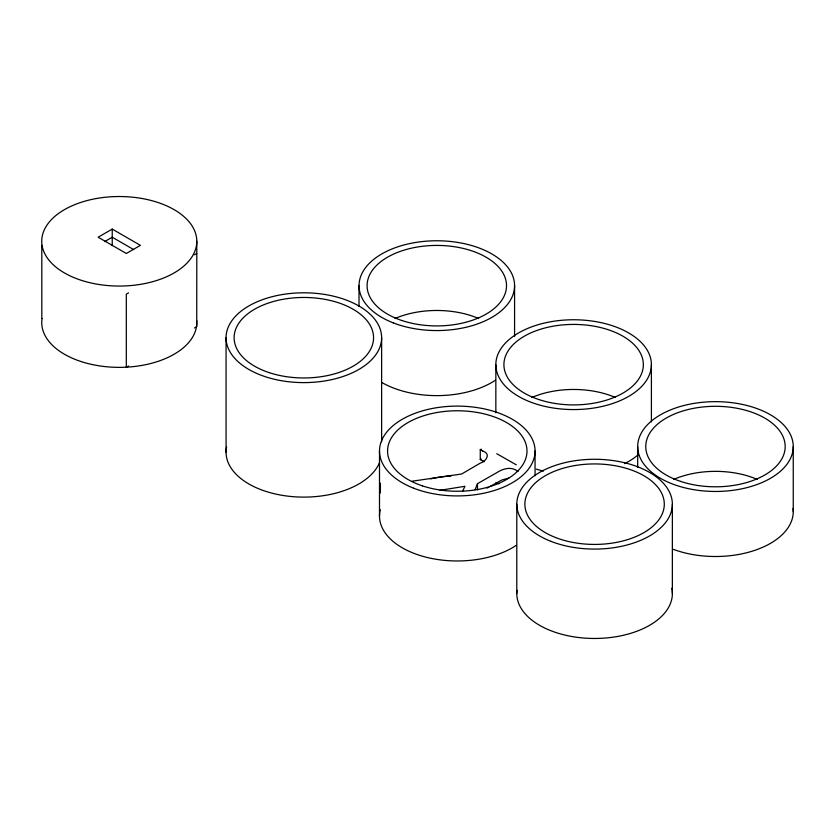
<?xml version="1.0" encoding="UTF-8"?>
<svg xmlns="http://www.w3.org/2000/svg" width="835" height="835" viewBox="0 0 835 835"><rect width="100%" height="100%" fill="white"/><g stroke="black" fill="none" stroke-linecap="round" stroke-linejoin="round"><path stroke-width="1.25" d="M475.084 489.644L477.484 483.674L496.554 472.808C502.66 468.8 510.863 466.16 517.335 470.992M462.569 491.356L464.928 486.273L439.847 490.364M112.234 229.093L98.144 237.224L126.315 253.485L140.395 245.354L112.234 229.093L112.234 245.647M104.646 241.597L112.234 237.224L133.642 249.582M128.548 292.855L126.315 294.139L126.315 367.327L128.548 366.033M194.492 254.779L196.736 253.485M194.492 327.957L196.736 326.662L196.799 241.315A77.519 44.756 0 0 0 80.557 202.508A77.519 44.756 0 0 0 80.463 280.038A77.519 44.756 0 0 0 196.799 241.315M380.395 483.11L380.395 492.994M482.776 460.92L480.261 459.605L480.261 449.731L481.263 449.146M480.261 459.605L481.263 459.031M487.014 488.12L488.204 487.442M489.393 486.763L501.793 480.031L508.713 478.121M412.093 481.211L461.671 473.998L480.261 463.133C486.168 461.348 491.21 453.822 482.933 451.13M516.28 464.834L496.783 453.708M482.776 451.046L480.261 449.731M482.933 461.014L484.143 461.755M517.481 471.086L518.097 471.472M793.25 446.558A77.78 44.902 0 0 1 676.58 485.448A77.78 44.902 0 0 1 676.58 407.668A77.78 44.902 0 0 1 793.25 446.558L793.25 511.605M672.363 504.183L672.363 593.56M651.404 364.665A77.78 44.902 0 0 1 534.734 403.555A77.78 44.902 0 0 1 534.734 325.775A77.78 44.902 0 0 1 651.404 364.665L651.404 421.905M637.69 446.558L637.69 467.37M535.058 451.015L535.058 475.741M516.802 504.183L516.802 593.56M514.579 285.664L514.579 336.411M495.844 364.665L495.844 412.803M477.484 483.674L477.484 489.853M381.626 337.705A77.78 44.902 0 0 1 264.956 376.595A77.78 44.902 0 0 1 264.956 298.815A77.78 44.902 0 0 1 381.626 337.705L381.626 441.798M379.497 451.015L379.497 516.072M359.019 285.664L359.019 306.487M226.066 337.705L226.066 452.205M41.813 245.354L41.813 318.532M793.052 508.4A77.78 44.902 0 0 1 755.164 550.223A77.78 44.902 0 0 1 673.417 549.378M673.699 479.384A69.712 40.247 0 0 1 757.251 479.384M495.583 380.123A77.78 44.902 0 0 1 381.804 382.472M395.028 318.5A69.712 40.247 0 0 1 478.58 318.5M196.716 320.556A77.519 44.756 0 0 1 117.537 367.348A77.519 44.756 0 0 1 42.074 318.552M516.061 545.474A77.78 44.902 0 0 1 424.973 556.914A77.78 44.902 0 0 1 380.29 509.674M430.609 478.883A69.712 40.247 0 0 1 451.067 475.981M496.011 482.599A69.712 40.247 0 0 1 499.059 483.851M638.295 454.658A77.78 44.902 0 0 1 624.559 463.655M543.345 471.076A77.78 44.902 0 0 1 536.352 469.124M531.853 397.491A69.712 40.247 0 0 1 615.405 397.491M379.434 462.799A77.78 44.902 0 0 1 290.037 496.397A77.78 44.902 0 0 1 226.619 446.882M671.82 588.226A77.78 44.902 0 0 1 596.441 638.451A77.78 44.902 0 0 1 517.001 590.355M680.619 481.409A69.712 40.247 0 0 0 785.182 446.558A69.712 40.247 0 0 0 680.619 411.697A69.712 40.247 0 0 0 680.619 481.409M393.212 322.853A77.78 44.902 0 0 0 514.381 288.868A77.78 44.902 0 0 0 402.814 245.281A77.78 44.902 0 0 0 393.212 322.853M401.948 320.525A69.712 40.247 0 0 0 506.511 285.664A69.712 40.247 0 0 0 401.948 250.813A69.712 40.247 0 0 0 401.948 320.525M413.69 488.204A77.78 44.902 0 0 0 534.859 454.219A77.78 44.902 0 0 0 423.293 410.622A77.78 44.902 0 0 0 413.69 488.204M422.427 485.876A69.712 40.247 0 0 0 526.989 451.015A69.712 40.247 0 0 0 422.427 416.164A69.712 40.247 0 0 0 422.427 485.876M538.773 399.516A69.712 40.247 0 0 0 643.336 364.665A69.712 40.247 0 0 0 538.773 329.804A69.712 40.247 0 0 0 538.773 399.516M268.985 372.567A69.712 40.247 0 0 0 373.558 337.705A69.712 40.247 0 0 0 268.985 302.855A69.712 40.247 0 0 0 268.985 372.567M550.996 541.372A77.78 44.902 0 0 0 672.165 507.388A77.78 44.902 0 0 0 560.598 463.79A77.78 44.902 0 0 0 550.996 541.372M555.515 537.51A69.712 40.247 0 0 0 664.117 507.054A69.712 40.247 0 0 0 564.126 467.976A69.712 40.247 0 0 0 555.515 537.51"/></g></svg>
